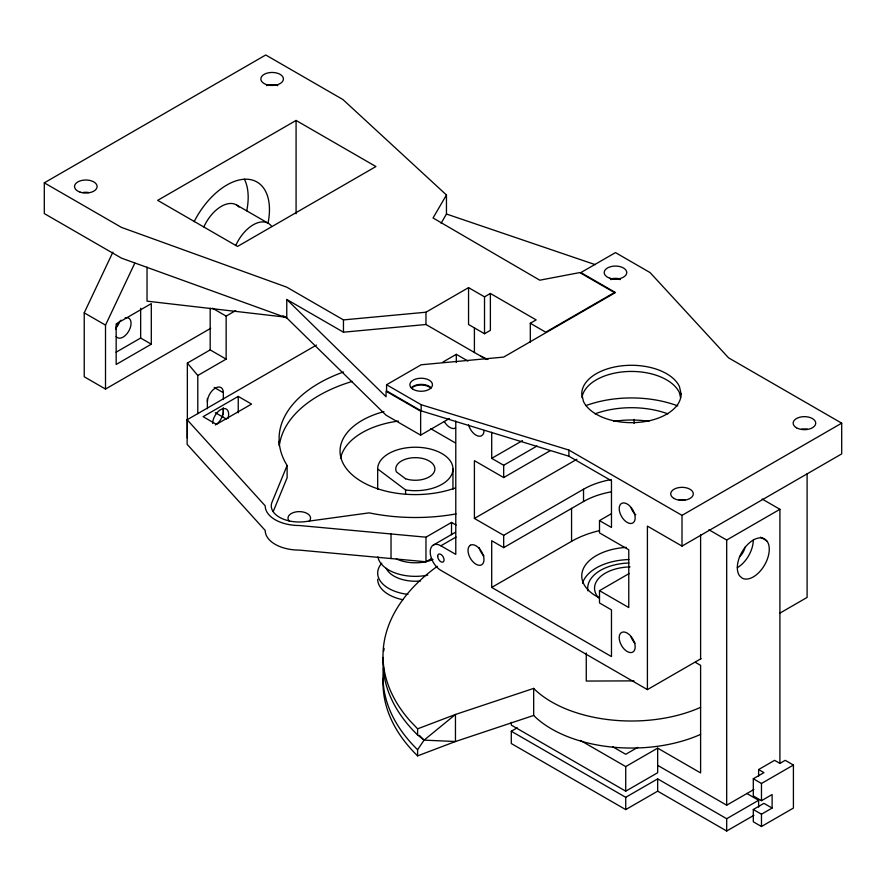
<?xml version="1.0" encoding="UTF-8"?>
<svg xmlns="http://www.w3.org/2000/svg" width="886" height="886" viewBox="0 0 886 886"><rect width="100%" height="100%" fill="white"/><g stroke="black" fill="none" stroke-linecap="round" stroke-linejoin="round"><path stroke-width="1.33" d="M279.134 441.317A136.256 78.666 0 0 0 287.119 465.493L272.235 501.653A27.998 16.158 0 0 0 306.523 521.455L369.163 512.861A136.256 78.666 0 0 0 456.068 513.913M273.265 511.455L287.119 477.787L287.119 465.493M210.735 328.307L105.512 389.054L84.225 376.76L84.225 312.836L112.876 252.178M105.512 389.054L105.512 325.129L134.761 263.231M449.39 418.557L420.64 435.148L386.041 415.18L286.765 317.908L121.482 258.136L44.3 213.57L44.3 182.837L265.745 54.987L342.926 99.553L446.455 194.975L433.044 217.967L539.773 280.197L579.798 272.578L614.408 292.546L545.732 332.195L530.304 323.279L530.304 342.406M441.095 223.228L446.455 214.024L446.455 194.975M700.649 734.372A112.921 65.199 0 0 1 534.247 716.043L533.671 715.445L455.459 741.516L417.605 755.869L417.605 749.722L424.084 740.131L455.459 714.47L533.671 688.4L534.247 688.998A112.921 65.199 0 0 0 700.649 707.327M296.079 120.452L157.686 200.358L237.526 246.452L375.93 166.546L296.079 120.452L296.079 213.736M116.055 352.24L140.653 338.042L151.296 344.189L151.296 303.621L116.166 323.899L116.166 364.467L151.296 344.189M212.463 308.195L226.14 316.103L235.709 310.576M187.356 438.072L187.356 363.083L210.181 349.904L226.14 359.129L226.14 316.103M197.788 413.673L197.788 375.498L226.14 359.129M431.77 558.424L425.967 561.768L299.28 550.095A34.067 19.669 0 0 1 265.202 530.426L187.134 444.34L187.134 419.754L316.424 345.108M238.245 396.396L203.104 416.686L216.417 424.361L251.546 404.082L238.245 396.396L238.245 412.787M44.3 182.837L121.482 227.403L286.765 287.175L343.458 319.901L425.967 312.215L468.55 287.629L484.52 296.854L490.379 293.476L536.152 319.901L530.304 323.279M611.296 491.841A67.757 39.117 0 0 0 583.531 501.531L503.68 547.637L491.708 540.715L491.708 587.429L611.473 656.581L611.473 609.867L599.501 602.956L599.501 590.663L628.772 607.563L628.772 549.785L599.501 532.885L599.501 520.591L611.473 527.502L611.473 480.788L568.89 456.201L421.171 410.871L386.573 390.892L386.573 384.745L421.171 364.777L503.68 357.091L615.471 292.546L580.873 272.578L615.471 252.599L650.069 272.578L728.58 357.855L841.7 423.165L841.7 453.898L682.01 546.097L647.411 526.118L647.411 689.618L701.036 658.652M468.55 287.629L468.55 324.509L484.52 333.734L490.379 330.356L490.379 293.476M443 362.009L456.312 354.322L467.919 361.034M491.708 432.246L491.708 458.35L522.485 440.619M491.708 458.35L503.68 465.272L537.049 446.001M611.296 479.547A67.757 39.117 0 0 0 583.531 489.238L503.68 535.343L474.409 518.443L474.409 460.665L503.68 477.565L550.162 450.73M187.134 419.754L265.202 505.84A34.067 19.669 0 0 0 299.28 525.509L425.967 537.182L451.517 522.43L456.102 525.077M474.409 518.443L576.897 459.269M433.343 545.045L455.493 532.253M647.411 689.618L440.874 570.374A15.051 8.694 60 0 1 430.219 551.934A15.051 8.694 60 0 1 440.874 545.787L456.024 537.038M599.501 520.591L611.418 513.703M491.708 587.429L572.356 540.881A84.691 48.896 0 0 1 598.847 530.78M386.573 384.745L421.171 404.725L568.89 450.055L682.01 515.364L841.7 423.165M599.501 590.663L629.293 573.452M708.9 529.762L726.686 540.039L779.913 509.306L779.913 763.045M753.897 815.308L726.686 831.013L657.667 791.165L625.726 809.605L511.288 743.531L511.288 731.238L517.258 727.794M779.691 613.245L807.102 597.419L807.102 473.766M637.71 747.374L625.726 754.285L612.591 746.699M580.43 740.43L625.726 766.578L657.667 748.138L700.605 772.924L700.605 665.364L695.277 662.285M511.288 722.356L511.288 725.091L625.726 791.165L657.667 772.725L657.667 748.138M511.288 731.238L625.726 797.311L657.667 778.872L726.686 818.719L758.626 800.279L758.626 807.113M758.626 769.546L774.597 760.332L779.913 763.4L785.24 760.332L793.413 765.039L793.413 808.065L761.473 826.505L753.299 821.787L753.299 809.494L763.942 803.347L772.116 808.065L772.116 794.543L761.473 800.689L753.299 795.971L753.299 778.761L763.942 772.625L758.626 769.546L758.626 776.169M753.299 778.761L761.473 783.479L793.413 765.039M657.667 765.349L726.686 805.197L753.897 789.492M753.299 809.494L761.473 814.212L772.116 808.065M437.285 566.331A248.423 143.421 0 0 0 410.085 720.927L417.605 728.824L455.459 714.47L455.459 741.516L424.084 740.131L417.605 734.97A248.423 143.421 0 0 1 383.14 657.456M455.57 428.027L453.909 428.536A11.296 6.523 60 0 1 444.274 421.503M283.055 315.759L286.765 317.908L286.765 299.468L343.458 332.195L425.967 324.509L486.525 359.472M633.955 680.869L586.266 681.057L586.266 653.004M285.436 317.133L147.032 301.162L147.032 267.151M446.455 214.024L595.348 264.681M480.799 356.172L487.976 359.495M762.137 499.028L779.913 509.306M236.374 204.865L268.303 223.305M760.576 537.193L766.279 540.482M430.574 428.591L455.493 442.978M214.213 387.437L223.338 392.708L223.338 399.542M84.225 312.836L105.512 325.129M222.164 416.597L226.417 419.056M215.353 412.688L223.338 417.295M440.874 545.787L455.781 554.392L455.781 421.083M746.82 793.468L758.626 800.279M405.578 489.947A37.644 21.729 0 0 0 452.392 472.736A37.644 21.729 0 0 0 418.602 447.308A37.644 21.729 0 0 0 377.68 468.96L405.578 489.947L405.578 494.056M286.765 299.468L386.041 396.74L386.041 391.202L420.64 411.182L420.64 435.148M187.356 363.083L197.788 375.498M630.91 507.678L632.183 510.325A11.296 6.523 60 0 0 635.76 514.777M630.91 636.757L632.183 639.404A11.296 6.523 60 0 0 635.096 643.236M680.603 397.814L679.429 392.686A49.682 28.684 0 0 0 627.1 371.544A49.682 28.684 0 0 0 581.936 397.626M571.559 508.365L571.57 541.346M761.473 783.479L761.473 800.689M761.473 814.212L761.473 826.505M726.686 540.039L726.686 805.197M726.686 818.719L726.686 831.013M700.605 534.668L700.605 659.217M682.01 515.364L682.01 546.097M657.667 778.872L657.667 791.165M634.099 419.366L634.099 423.486M625.726 766.578L625.726 791.165M625.726 797.311L625.726 809.605M583.531 489.238L583.531 501.531M568.89 450.055L568.89 456.201M533.671 688.4L533.671 715.445M503.68 465.272L503.68 477.565M503.68 535.343L503.68 547.637M484.52 296.854L484.52 333.734M474.409 327.964L474.409 352.55M456.312 354.322L456.312 362.518M452.956 468.96L452.956 489.282M451.517 522.43L451.517 534.723M425.967 312.215L425.967 324.509M425.967 537.182L425.967 561.768M421.171 404.725L421.171 410.871M417.605 728.824L417.605 734.97M391.025 533.97L391.025 558.557M377.68 468.96L377.68 489.46M343.458 319.901L343.458 332.195M279.134 445.758L279.134 436.366A136.256 78.666 0 0 1 343.524 371.987M223.338 407.737L223.338 414.559M210.181 308.228L210.181 349.904M207.368 398.512L207.368 408.756M140.653 308.284L140.653 338.042M125.147 317.797A11.296 6.523 -60 0 1 129.411 329.847A11.296 6.523 -60 0 1 116.166 336.503M115.579 329.071A11.296 6.523 -60 0 1 121.017 320.178M119.355 322.371A11.296 6.523 -60 0 1 116.431 327.432M411.392 388.245A11.296 6.523 0 0 1 430.95 388.245M266.487 85.61A11.296 6.523 0 0 1 277.772 85.61M82.896 192.517A11.296 6.523 0 0 1 88.744 192.517M244.381 179.171A60.226 34.775 -60 0 1 246.729 210.846M194.089 221.721A60.226 34.775 -60 0 1 246.507 179.194A60.226 34.775 -60 0 1 267.971 223.361M610.698 279.577A11.296 6.523 0 0 1 620.244 279.577M483.922 555.954A11.296 6.523 60 0 1 479.149 547.681M585.89 405.611A84.691 48.896 0 0 1 677.768 405.899M679.086 499.848A11.296 6.523 0 0 1 684.933 499.848M468.495 424.748A11.296 6.523 60 0 0 481.652 435.713L482.914 434.528A11.296 6.523 60 0 0 483.989 430.541M801.52 429.156A11.296 6.523 0 0 1 807.356 429.156M582.512 583.209A49.682 28.684 0 0 1 628.85 559.553M599.49 597.873A49.682 28.684 0 0 1 583.929 567.516A49.682 28.684 0 0 1 626.247 547.382M595.049 413.828A67.757 39.117 0 0 1 667.822 413.828M613.898 421.337A67.757 39.117 0 0 1 648.973 421.337M610.698 278.957A11.296 6.523 0 0 1 620.244 278.957M411.392 387.636A11.296 6.523 0 0 1 430.95 387.636M207.368 401.934A11.296 6.523 -60 0 1 215.353 388.101A11.296 6.523 -60 0 1 223.338 392.708M203.869 226.916A30.113 17.388 -60 0 1 239.021 207.069M235.809 245.356A30.113 17.388 -60 0 1 271.692 226.451M433.01 559.476A30.113 17.388 0 0 1 396.363 558.911M427.739 575.136A37.644 21.729 0 0 1 377.89 556.895M420.551 580.961A30.113 17.388 0 0 1 386.23 568.347M407.97 594.373A37.644 21.729 0 0 1 381.788 563.197M402.897 599.722A37.644 21.729 0 0 1 377.68 579.211M340.545 458.383A75.277 43.458 0 0 1 398.368 421.083M455.537 487.876A75.277 43.458 0 0 1 349.15 471.85A75.277 43.458 0 0 1 383.915 411.636M279.666 443.731A136.256 78.666 0 0 1 352.196 381.423M289.5 521.389A11.296 6.523 0 0 1 299.28 511.61A11.296 6.523 0 0 1 309.059 521.389M227.912 418.557A11.296 6.523 -60 0 0 225.254 408.634A11.296 6.523 -60 0 0 215.032 415.567L213.759 418.214A11.296 6.523 -60 0 0 212.695 423.442M223.062 408.922A11.296 6.523 -60 0 1 222.264 416.376L221.002 419.023A11.296 6.523 -60 0 1 215.353 424.981M753.299 540.039A22.582 13.035 -60 0 1 737.329 567.693M745.048 547.183A11.296 6.523 -60 0 1 739.4 556.962M587.95 590.84A43.724 25.251 0 0 1 628.905 562.998M598.571 597.873A36.891 21.297 0 0 1 630.068 566.918M417.605 755.869A248.423 143.421 0 0 1 383.14 678.355M383.738 671.931A248.423 143.421 0 0 1 384.114 669.362M417.605 749.722A248.423 143.421 0 0 1 383.572 667.069M424.084 740.131A240.892 139.08 0 0 1 419.432 735.38M383.738 651.033A248.423 143.421 0 0 1 384.114 648.463M470.355 545.233L469.093 546.407A11.296 6.523 60 0 0 471.142 559.52A11.296 6.523 60 0 0 481.652 564.792L482.914 563.607A11.296 6.523 60 0 0 480.865 550.505A11.296 6.523 60 0 0 470.355 545.233M405.533 478.75L396.419 471.884A19.57 11.296 0 0 1 415.324 457.663A19.57 11.296 0 0 1 434.229 471.884A19.57 11.296 0 0 1 405.533 478.75M767.132 541.268L764.596 538.921A22.582 13.035 -60 0 0 743.575 549.453A22.582 13.035 -60 0 0 739.467 575.678L742.014 578.037A22.582 13.035 -60 0 0 763.023 567.494A22.582 13.035 -60 0 0 767.132 541.268M634.099 512.595L632.825 509.948A11.296 6.523 60 0 0 622.315 503.093A11.296 6.523 60 0 0 620.266 513.825L621.529 516.472A11.296 6.523 60 0 0 632.039 523.327A11.296 6.523 60 0 0 634.099 512.595M634.099 641.674L632.825 639.027A11.296 6.523 60 0 0 622.315 632.172A11.296 6.523 60 0 0 620.266 642.904L621.529 645.551A11.296 6.523 60 0 0 632.039 652.406A11.296 6.523 60 0 0 634.099 641.674M681.124 393.971L679.429 386.54A49.682 28.684 0 0 0 624.951 365.53A49.682 28.684 0 0 0 581.748 393.971L583.442 401.391A49.682 28.684 0 0 0 637.92 422.412A49.682 28.684 0 0 0 681.124 393.971M266.487 84.602A11.296 6.523 0 0 0 283.42 78.954A11.296 6.523 0 0 0 266.487 73.317A11.296 6.523 0 0 0 266.487 84.602M80.172 192.173A11.296 6.523 0 0 0 97.117 186.525A11.296 6.523 0 0 0 80.172 180.877A11.296 6.523 0 0 0 80.172 192.173M674.024 498.464A11.296 6.523 0 0 0 692.918 495.54A11.296 6.523 0 0 0 679.086 487.555A11.296 6.523 0 0 0 674.024 498.464M437.673 556.242A4.519 2.603 60 0 0 442.468 562.2A4.519 2.603 60 0 0 442.468 555.81A4.519 2.603 60 0 0 437.673 556.242M413.186 389.364A11.296 6.523 0 0 0 432.08 386.44A11.296 6.523 0 0 0 418.247 378.455A11.296 6.523 0 0 0 413.186 389.364M796.459 427.772A11.296 6.523 0 0 0 815.341 424.848A11.296 6.523 0 0 0 801.52 416.863A11.296 6.523 0 0 0 796.459 427.772M609.823 278.215A11.296 6.523 0 0 0 626.756 272.578A11.296 6.523 0 0 0 609.823 266.93A11.296 6.523 0 0 0 609.823 278.215"/></g></svg>
